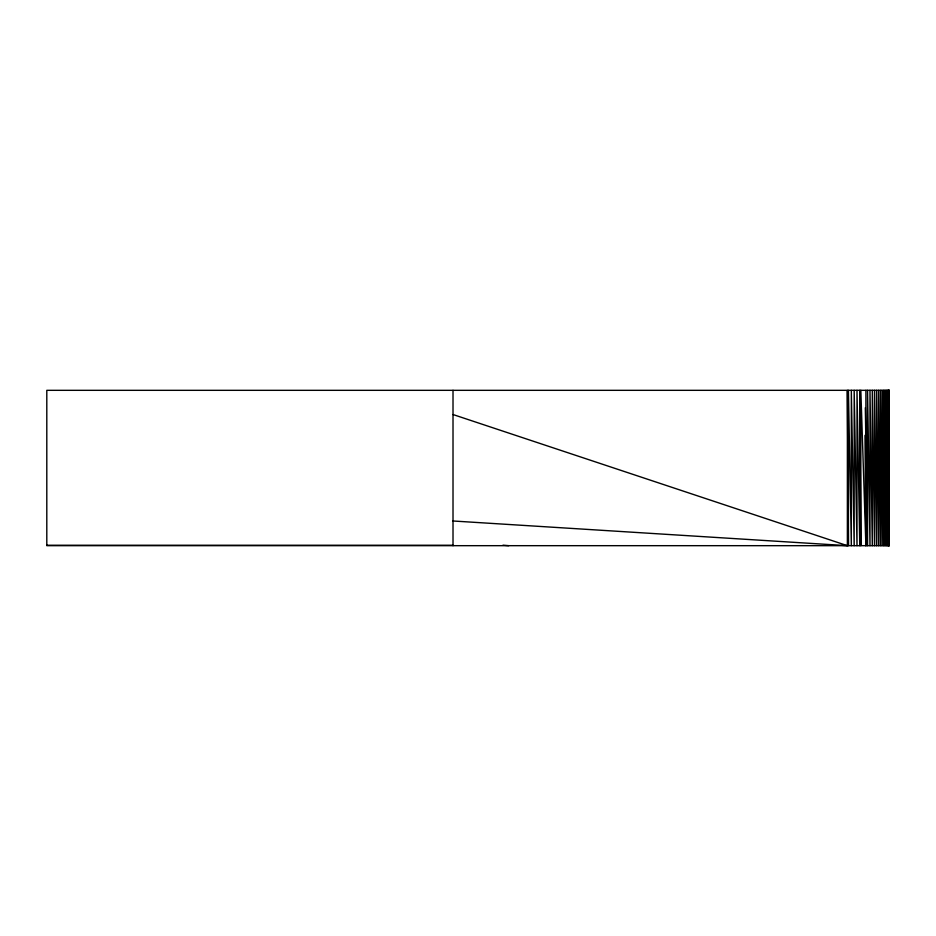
<?xml version="1.0" encoding="UTF-8"?>
<svg xmlns="http://www.w3.org/2000/svg" width="936" height="936" viewBox="0 0 936 936"><rect width="100%" height="100%" fill="white"/><g stroke="black" fill="none" stroke-linecap="round" stroke-linejoin="round"><path stroke-width="1.4" d="M453.012 545.676L453.012 390.324M889.2 390.324L889.2 545.676L46.8 545.676L46.8 390.324L889.2 390.324L889.2 545.676L889.106 390.324L889.106 545.676L888.837 390.324L888.837 545.676L888.369 390.324L888.369 545.676L887.737 390.324L887.737 545.676L886.918 390.324L886.918 545.676L885.924 390.324L885.924 545.676L884.766 390.324L884.766 545.676L883.432 390.324L883.432 545.676L881.946 390.324L881.946 545.676L880.296 390.324L880.296 545.676L878.506 390.324L878.506 545.676L876.564 390.324L876.564 545.676L874.505 390.324L874.505 545.676L872.305 390.324L872.305 545.676L869.989 390.324L869.989 545.676L867.567 390.324L867.567 545.676L865.332 407.745M46.8 545.267L453.012 545.267M453.012 520.989L847.372 545.676L847.372 390.324L848.437 545.676L848.437 390.324L851.327 545.676L851.327 390.324L854.182 545.676L854.182 390.324L857.002 545.676L857.002 390.324L859.751 545.676L859.751 390.324L860.839 545.676L860.839 390.324L865.894 545.676L865.894 390.324M502.971 545.185L508.669 545.676M453.012 414.531L847.372 545.676M864.993 435.334L865.894 545.676"/></g></svg>
